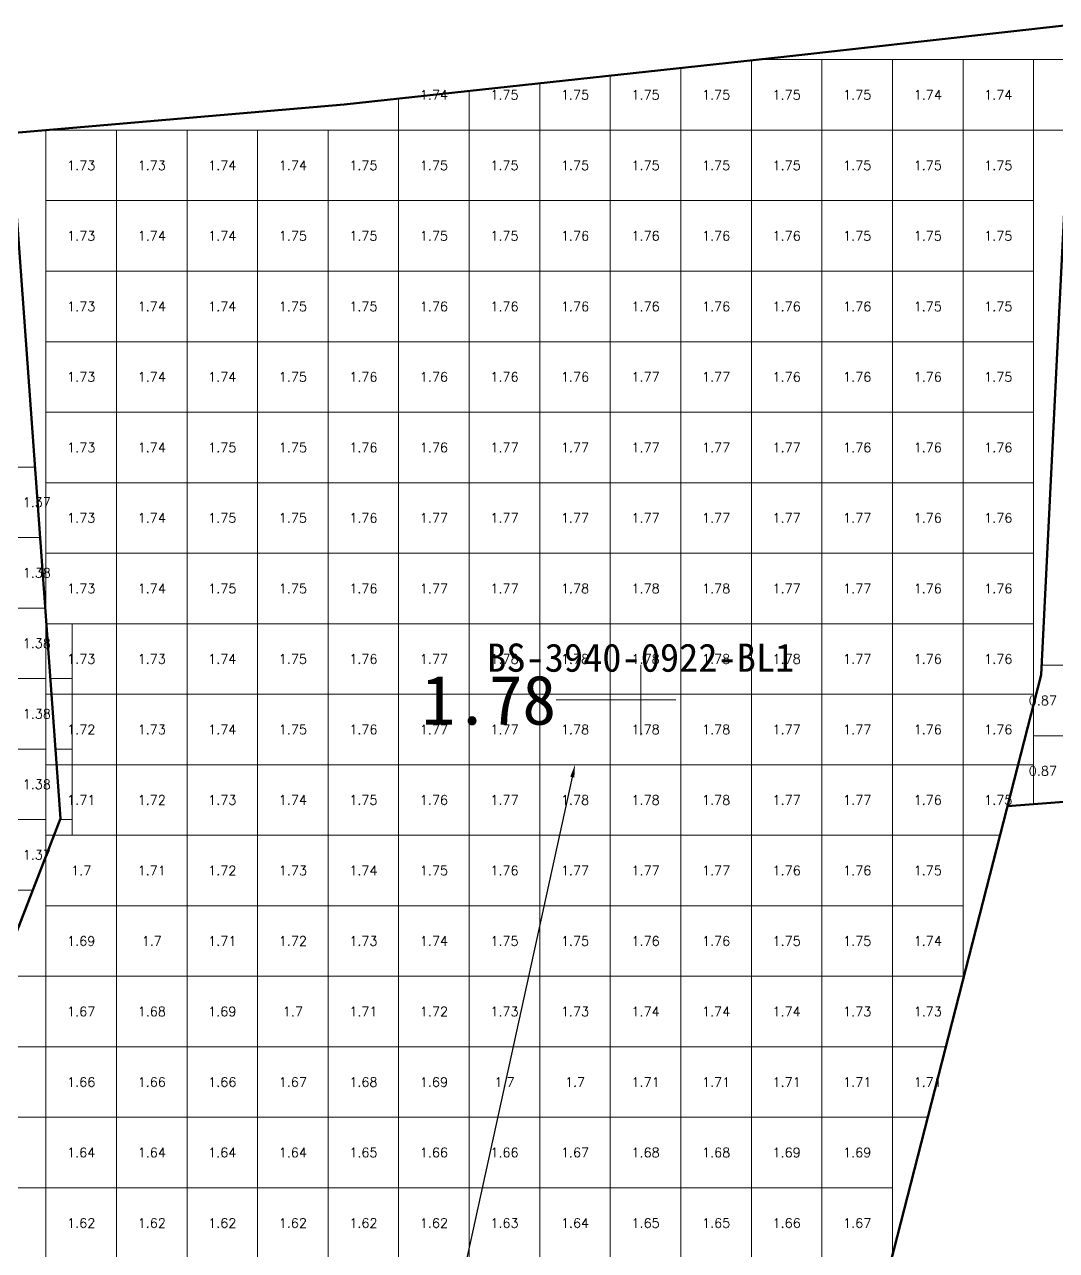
# Model space of a CAD drawing. Header units: inches. Extents: x 469984 to 470107, y 4349588 to 4349650.
# Drawn here: x 470047.31 to 470061.94, y 4349622.26 to 4349639.65 of the extents above; entities that cross this region are included whole.
import ezdxf
from ezdxf import colors
from ezdxf.entities.mleader import LeaderData, LeaderLine
from ezdxf.enums import TextEntityAlignment as Align
from ezdxf.math import Vec2, Vec3

# ---------------------------------------------------------------- set-up
doc = ezdxf.new("R2010")
doc.units = ezdxf.units.IN
doc.header["$MEASUREMENT"] = 0
for name, color, linetype, lineweight in [('0.500-1.000', 7, 'Continuous', 0), ('1.000-1.500', 7, 'Continuous', 0), ('1.500-3.000', 7, 'Continuous', 0), ('点', 7, 'Continuous', 0), ('爆区方格网', 7, 'Continuous', 0), ('线条', 7, 'Continuous', 0), ('钻孔', 7, 'Continuous', 0)]:
    doc.layers.add(name, color=color, linetype=linetype, lineweight=lineweight)
doc.styles.add('3dmine_textStyle_1', font='txt.shx', dxfattribs={"height": 1, "bigfont": 'gbcbig.shx'})
doc.styles.add('3dmine_textStyle_2', font='', dxfattribs={"height": 1})
doc.styles.get("Standard").update_dxf_attribs({"font": 'arial.ttf'})
doc.styles.get('3dmine_textStyle_2').set_extended_font_data('SimSun-ExtB')

msp = doc.modelspace()

# ---------------------------------------------------------------- hatches: boundary and pattern name
at = {"layer": '钻孔', "linetype": 'Continuous', "lineweight": 0, "true_color": 0xff0000, "extrusion": (0, 1, 0)}
msp.add_hatch(color=1, dxfattribs=at).paths.add_polyline_path([(-470057.044, 3930.17), (-470056.044, 3930.17), (-470056.044, 3937.17), (-470057.044, 3937.17)], flags=0)

# ---------------------------------------------------------------- linework, layer by layer
at = {"layer": '0.500-1.000', "color": 4, "linetype": 'Continuous', "lineweight": 50, "true_color": 0x00ffff}
msp.add_lwpolyline([(470077.193, 4349629.789), (470061.244, 4349628.56), (470061.722, 4349630.424), (470062.18, 4349639.647)], dxfattribs=at)
at = {"layer": '1.000-1.500', "color": 5, "linetype": 'Continuous', "lineweight": 50, "true_color": 0x0000ff}
msp.add_lwpolyline([(470047.82, 4349628.389), (470045.359, 4349622.031), (470044.457, 4349619.698), (470044.525, 4349615.37), (470039.185, 4349615.403), (470032.442, 4349615.446), (470031.612, 4349620.191), (470035.176, 4349626.046), (470035.247, 4349626.162), (470035.619, 4349637.76), (470040.586, 4349637.559), (470044.567, 4349637.688), (470047.117, 4349638.106), (470047.82, 4349628.389)], dxfattribs=at)
at = {"layer": '1.500-3.000', "color": 1, "linetype": 'Continuous', "lineweight": 50, "true_color": 0xff0000}
msp.add_lwpolyline([(470061.722, 4349630.424), (470059.63, 4349622.268), (470058.292, 4349617.052), (470059.317, 4349612.595), (470053.08, 4349612.148), (470044.525, 4349615.37), (470044.457, 4349619.698), (470046.612, 4349625.268), (470047.82, 4349628.389), (470047.117, 4349638.106), (470051.84, 4349638.515), (470058.074, 4349639.189), (470062.18, 4349639.647), (470061.722, 4349630.424)], dxfattribs=at)
at = {"layer": '点', "color": 138, "linetype": 'Continuous', "lineweight": 0, "true_color": 0x004c4c, "elevation": 3937.17}
for points in [[(470056.044, 4349629.568), (470056.044, 4349630.568)], [(470056.544, 4349630.068), (470055.544, 4349630.068)]]:
    msp.add_lwpolyline(points, dxfattribs=at)
at = {"layer": '爆区方格网', "color": 1, "linetype": 'Continuous', "lineweight": 0, "true_color": 0xff0000, "elevation": 3932.296}
for points in [[(470057.613, 4349638.149), (470056.613, 4349638.149), (470056.613, 4349639.031), (470057.613, 4349639.139), (470057.613, 4349638.149)], [(470058.613, 4349638.149), (470057.613, 4349638.149), (470057.613, 4349639.139), (470057.708, 4349639.149), (470058.613, 4349639.149), (470058.613, 4349638.149)], [(470059.613, 4349638.149), (470058.613, 4349638.149), (470058.613, 4349639.149), (470059.613, 4349639.149), (470059.613, 4349638.149)], [(470060.613, 4349638.149), (470059.613, 4349638.149), (470059.613, 4349639.149), (470060.613, 4349639.149), (470060.613, 4349638.149)], [(470061.613, 4349638.149), (470060.613, 4349638.149), (470060.613, 4349639.149), (470061.613, 4349639.149), (470061.613, 4349638.149)], [(470062.106, 4349638.149), (470061.613, 4349638.149), (470061.613, 4349639.149), (470062.155, 4349639.149), (470062.106, 4349638.149)], [(470056.613, 4349638.149), (470055.613, 4349638.149), (470055.613, 4349638.923), (470056.613, 4349639.031), (470056.613, 4349638.149)], [(470054.613, 4349638.149), (470053.613, 4349638.149), (470053.613, 4349638.706), (470054.613, 4349638.815), (470054.613, 4349638.149)], [(470055.613, 4349638.149), (470054.613, 4349638.149), (470054.613, 4349638.815), (470055.613, 4349638.923), (470055.613, 4349638.149)], [(470053.613, 4349638.149), (470052.613, 4349638.149), (470052.613, 4349638.598), (470053.613, 4349638.706), (470053.613, 4349638.149)], [(470048.613, 4349637.149), (470047.613, 4349637.149), (470047.613, 4349638.149), (470047.614, 4349638.149), (470048.613, 4349638.149), (470048.613, 4349637.149)], [(470049.613, 4349637.149), (470048.613, 4349637.149), (470048.613, 4349638.149), (470049.613, 4349638.149), (470049.613, 4349637.149)], [(470050.613, 4349637.149), (470049.613, 4349637.149), (470049.613, 4349638.149), (470050.613, 4349638.149), (470050.613, 4349637.149)], [(470051.613, 4349637.149), (470050.613, 4349637.149), (470050.613, 4349638.149), (470051.613, 4349638.149), (470051.613, 4349637.149)], [(470052.613, 4349637.149), (470051.613, 4349637.149), (470051.613, 4349638.149), (470052.613, 4349638.149), (470052.613, 4349637.149)], [(470053.613, 4349637.149), (470052.613, 4349637.149), (470052.613, 4349638.149), (470053.613, 4349638.149), (470053.613, 4349637.149)], [(470054.613, 4349637.149), (470053.613, 4349637.149), (470053.613, 4349638.149), (470054.613, 4349638.149), (470054.613, 4349637.149)], [(470055.613, 4349637.149), (470054.613, 4349637.149), (470054.613, 4349638.149), (470055.613, 4349638.149), (470055.613, 4349637.149)], [(470056.613, 4349637.149), (470055.613, 4349637.149), (470055.613, 4349638.149), (470056.613, 4349638.149), (470056.613, 4349637.149)], [(470057.613, 4349637.149), (470056.613, 4349637.149), (470056.613, 4349638.149), (470057.613, 4349638.149), (470057.613, 4349637.149)], [(470058.613, 4349637.149), (470057.613, 4349637.149), (470057.613, 4349638.149), (470058.613, 4349638.149), (470058.613, 4349637.149)], [(470059.613, 4349637.149), (470058.613, 4349637.149), (470058.613, 4349638.149), (470059.613, 4349638.149), (470059.613, 4349637.149)], [(470060.613, 4349637.149), (470059.613, 4349637.149), (470059.613, 4349638.149), (470060.613, 4349638.149), (470060.613, 4349637.149)], [(470061.613, 4349637.149), (470060.613, 4349637.149), (470060.613, 4349638.149), (470061.613, 4349638.149), (470061.613, 4349637.149)], [(470048.613, 4349636.149), (470047.613, 4349636.149), (470047.613, 4349637.149), (470048.613, 4349637.149), (470048.613, 4349636.149)], [(470049.613, 4349636.149), (470048.613, 4349636.149), (470048.613, 4349637.149), (470049.613, 4349637.149), (470049.613, 4349636.149)], [(470050.613, 4349636.149), (470049.613, 4349636.149), (470049.613, 4349637.149), (470050.613, 4349637.149), (470050.613, 4349636.149)], [(470051.613, 4349636.149), (470050.613, 4349636.149), (470050.613, 4349637.149), (470051.613, 4349637.149), (470051.613, 4349636.149)], [(470052.613, 4349636.149), (470051.613, 4349636.149), (470051.613, 4349637.149), (470052.613, 4349637.149), (470052.613, 4349636.149)], [(470053.613, 4349636.149), (470052.613, 4349636.149), (470052.613, 4349637.149), (470053.613, 4349637.149), (470053.613, 4349636.149)], [(470054.613, 4349636.149), (470053.613, 4349636.149), (470053.613, 4349637.149), (470054.613, 4349637.149), (470054.613, 4349636.149)], [(470055.613, 4349636.149), (470054.613, 4349636.149), (470054.613, 4349637.149), (470055.613, 4349637.149), (470055.613, 4349636.149)], [(470056.613, 4349636.149), (470055.613, 4349636.149), (470055.613, 4349637.149), (470056.613, 4349637.149), (470056.613, 4349636.149)], [(470057.613, 4349636.149), (470056.613, 4349636.149), (470056.613, 4349637.149), (470057.613, 4349637.149), (470057.613, 4349636.149)], [(470058.613, 4349636.149), (470057.613, 4349636.149), (470057.613, 4349637.149), (470058.613, 4349637.149), (470058.613, 4349636.149)], [(470059.613, 4349636.149), (470058.613, 4349636.149), (470058.613, 4349637.149), (470059.613, 4349637.149), (470059.613, 4349636.149)], [(470060.613, 4349636.149), (470059.613, 4349636.149), (470059.613, 4349637.149), (470060.613, 4349637.149), (470060.613, 4349636.149)], [(470061.613, 4349636.149), (470060.613, 4349636.149), (470060.613, 4349637.149), (470061.613, 4349637.149), (470061.613, 4349636.149)], [(470048.613, 4349635.149), (470047.613, 4349635.149), (470047.613, 4349636.149), (470048.613, 4349636.149), (470048.613, 4349635.149)], [(470049.613, 4349635.149), (470048.613, 4349635.149), (470048.613, 4349636.149), (470049.613, 4349636.149), (470049.613, 4349635.149)], [(470050.613, 4349635.149), (470049.613, 4349635.149), (470049.613, 4349636.149), (470050.613, 4349636.149), (470050.613, 4349635.149)], [(470051.613, 4349635.149), (470050.613, 4349635.149), (470050.613, 4349636.149), (470051.613, 4349636.149), (470051.613, 4349635.149)], [(470052.613, 4349635.149), (470051.613, 4349635.149), (470051.613, 4349636.149), (470052.613, 4349636.149), (470052.613, 4349635.149)], [(470053.613, 4349635.149), (470052.613, 4349635.149), (470052.613, 4349636.149), (470053.613, 4349636.149), (470053.613, 4349635.149)], [(470054.613, 4349635.149), (470053.613, 4349635.149), (470053.613, 4349636.149), (470054.613, 4349636.149), (470054.613, 4349635.149)], [(470055.613, 4349635.149), (470054.613, 4349635.149), (470054.613, 4349636.149), (470055.613, 4349636.149), (470055.613, 4349635.149)], [(470056.613, 4349635.149), (470055.613, 4349635.149), (470055.613, 4349636.149), (470056.613, 4349636.149), (470056.613, 4349635.149)], [(470057.613, 4349635.149), (470056.613, 4349635.149), (470056.613, 4349636.149), (470057.613, 4349636.149), (470057.613, 4349635.149)], [(470058.613, 4349635.149), (470057.613, 4349635.149), (470057.613, 4349636.149), (470058.613, 4349636.149), (470058.613, 4349635.149)], [(470059.613, 4349635.149), (470058.613, 4349635.149), (470058.613, 4349636.149), (470059.613, 4349636.149), (470059.613, 4349635.149)], [(470060.613, 4349635.149), (470059.613, 4349635.149), (470059.613, 4349636.149), (470060.613, 4349636.149), (470060.613, 4349635.149)], [(470061.613, 4349635.149), (470060.613, 4349635.149), (470060.613, 4349636.149), (470061.613, 4349636.149), (470061.613, 4349635.149)], [(470048.613, 4349634.149), (470047.613, 4349634.149), (470047.613, 4349635.149), (470048.613, 4349635.149), (470048.613, 4349634.149)], [(470049.613, 4349634.149), (470048.613, 4349634.149), (470048.613, 4349635.149), (470049.613, 4349635.149), (470049.613, 4349634.149)], [(470050.613, 4349634.149), (470049.613, 4349634.149), (470049.613, 4349635.149), (470050.613, 4349635.149), (470050.613, 4349634.149)], [(470051.613, 4349634.149), (470050.613, 4349634.149), (470050.613, 4349635.149), (470051.613, 4349635.149), (470051.613, 4349634.149)], [(470052.613, 4349634.149), (470051.613, 4349634.149), (470051.613, 4349635.149), (470052.613, 4349635.149), (470052.613, 4349634.149)], [(470053.613, 4349634.149), (470052.613, 4349634.149), (470052.613, 4349635.149), (470053.613, 4349635.149), (470053.613, 4349634.149)], [(470054.613, 4349634.149), (470053.613, 4349634.149), (470053.613, 4349635.149), (470054.613, 4349635.149), (470054.613, 4349634.149)], [(470055.613, 4349634.149), (470054.613, 4349634.149), (470054.613, 4349635.149), (470055.613, 4349635.149), (470055.613, 4349634.149)], [(470056.613, 4349634.149), (470055.613, 4349634.149), (470055.613, 4349635.149), (470056.613, 4349635.149), (470056.613, 4349634.149)], [(470057.613, 4349634.149), (470056.613, 4349634.149), (470056.613, 4349635.149), (470057.613, 4349635.149), (470057.613, 4349634.149)], [(470058.613, 4349634.149), (470057.613, 4349634.149), (470057.613, 4349635.149), (470058.613, 4349635.149), (470058.613, 4349634.149)], [(470059.613, 4349634.149), (470058.613, 4349634.149), (470058.613, 4349635.149), (470059.613, 4349635.149), (470059.613, 4349634.149)], [(470060.613, 4349634.149), (470059.613, 4349634.149), (470059.613, 4349635.149), (470060.613, 4349635.149), (470060.613, 4349634.149)], [(470061.613, 4349634.149), (470060.613, 4349634.149), (470060.613, 4349635.149), (470061.613, 4349635.149), (470061.613, 4349634.149)], [(470048.613, 4349633.149), (470047.613, 4349633.149), (470047.613, 4349634.149), (470048.613, 4349634.149), (470048.613, 4349633.149)], [(470049.613, 4349633.149), (470048.613, 4349633.149), (470048.613, 4349634.149), (470049.613, 4349634.149), (470049.613, 4349633.149)], [(470050.613, 4349633.149), (470049.613, 4349633.149), (470049.613, 4349634.149), (470050.613, 4349634.149), (470050.613, 4349633.149)], [(470051.613, 4349633.149), (470050.613, 4349633.149), (470050.613, 4349634.149), (470051.613, 4349634.149), (470051.613, 4349633.149)], [(470052.613, 4349633.149), (470051.613, 4349633.149), (470051.613, 4349634.149), (470052.613, 4349634.149), (470052.613, 4349633.149)], [(470053.613, 4349633.149), (470052.613, 4349633.149), (470052.613, 4349634.149), (470053.613, 4349634.149), (470053.613, 4349633.149)], [(470054.613, 4349633.149), (470053.613, 4349633.149), (470053.613, 4349634.149), (470054.613, 4349634.149), (470054.613, 4349633.149)], [(470055.613, 4349633.149), (470054.613, 4349633.149), (470054.613, 4349634.149), (470055.613, 4349634.149), (470055.613, 4349633.149)], [(470056.613, 4349633.149), (470055.613, 4349633.149), (470055.613, 4349634.149), (470056.613, 4349634.149), (470056.613, 4349633.149)], [(470057.613, 4349633.149), (470056.613, 4349633.149), (470056.613, 4349634.149), (470057.613, 4349634.149), (470057.613, 4349633.149)], [(470058.613, 4349633.149), (470057.613, 4349633.149), (470057.613, 4349634.149), (470058.613, 4349634.149), (470058.613, 4349633.149)], [(470059.613, 4349633.149), (470058.613, 4349633.149), (470058.613, 4349634.149), (470059.613, 4349634.149), (470059.613, 4349633.149)], [(470060.613, 4349633.149), (470059.613, 4349633.149), (470059.613, 4349634.149), (470060.613, 4349634.149), (470060.613, 4349633.149)], [(470061.613, 4349633.149), (470060.613, 4349633.149), (470060.613, 4349634.149), (470061.613, 4349634.149), (470061.613, 4349633.149)], [(470048.613, 4349632.149), (470047.613, 4349632.149), (470047.613, 4349633.149), (470048.613, 4349633.149), (470048.613, 4349632.149)], [(470049.613, 4349632.149), (470048.613, 4349632.149), (470048.613, 4349633.149), (470049.613, 4349633.149), (470049.613, 4349632.149)], [(470050.613, 4349632.149), (470049.613, 4349632.149), (470049.613, 4349633.149), (470050.613, 4349633.149), (470050.613, 4349632.149)], [(470051.613, 4349632.149), (470050.613, 4349632.149), (470050.613, 4349633.149), (470051.613, 4349633.149), (470051.613, 4349632.149)], [(470052.613, 4349632.149), (470051.613, 4349632.149), (470051.613, 4349633.149), (470052.613, 4349633.149), (470052.613, 4349632.149)], [(470053.613, 4349632.149), (470052.613, 4349632.149), (470052.613, 4349633.149), (470053.613, 4349633.149), (470053.613, 4349632.149)], [(470054.613, 4349632.149), (470053.613, 4349632.149), (470053.613, 4349633.149), (470054.613, 4349633.149), (470054.613, 4349632.149)], [(470055.613, 4349632.149), (470054.613, 4349632.149), (470054.613, 4349633.149), (470055.613, 4349633.149), (470055.613, 4349632.149)], [(470056.613, 4349632.149), (470055.613, 4349632.149), (470055.613, 4349633.149), (470056.613, 4349633.149), (470056.613, 4349632.149)], [(470057.613, 4349632.149), (470056.613, 4349632.149), (470056.613, 4349633.149), (470057.613, 4349633.149), (470057.613, 4349632.149)], [(470058.613, 4349632.149), (470057.613, 4349632.149), (470057.613, 4349633.149), (470058.613, 4349633.149), (470058.613, 4349632.149)], [(470059.613, 4349632.149), (470058.613, 4349632.149), (470058.613, 4349633.149), (470059.613, 4349633.149), (470059.613, 4349632.149)], [(470060.613, 4349632.149), (470059.613, 4349632.149), (470059.613, 4349633.149), (470060.613, 4349633.149), (470060.613, 4349632.149)], [(470061.613, 4349632.149), (470060.613, 4349632.149), (470060.613, 4349633.149), (470061.613, 4349633.149), (470061.613, 4349632.149)], [(470048.613, 4349631.149), (470047.613, 4349631.149), (470047.613, 4349632.149), (470048.613, 4349632.149), (470048.613, 4349631.149)], [(470049.613, 4349631.149), (470048.613, 4349631.149), (470048.613, 4349632.149), (470049.613, 4349632.149), (470049.613, 4349631.149)], [(470050.613, 4349631.149), (470049.613, 4349631.149), (470049.613, 4349632.149), (470050.613, 4349632.149), (470050.613, 4349631.149)], [(470051.613, 4349631.149), (470050.613, 4349631.149), (470050.613, 4349632.149), (470051.613, 4349632.149), (470051.613, 4349631.149)], [(470052.613, 4349631.149), (470051.613, 4349631.149), (470051.613, 4349632.149), (470052.613, 4349632.149), (470052.613, 4349631.149)], [(470053.613, 4349631.149), (470052.613, 4349631.149), (470052.613, 4349632.149), (470053.613, 4349632.149), (470053.613, 4349631.149)], [(470054.613, 4349631.149), (470053.613, 4349631.149), (470053.613, 4349632.149), (470054.613, 4349632.149), (470054.613, 4349631.149)], [(470055.613, 4349631.149), (470054.613, 4349631.149), (470054.613, 4349632.149), (470055.613, 4349632.149), (470055.613, 4349631.149)], [(470056.613, 4349631.149), (470055.613, 4349631.149), (470055.613, 4349632.149), (470056.613, 4349632.149), (470056.613, 4349631.149)], [(470057.613, 4349631.149), (470056.613, 4349631.149), (470056.613, 4349632.149), (470057.613, 4349632.149), (470057.613, 4349631.149)], [(470058.613, 4349631.149), (470057.613, 4349631.149), (470057.613, 4349632.149), (470058.613, 4349632.149), (470058.613, 4349631.149)], [(470059.613, 4349631.149), (470058.613, 4349631.149), (470058.613, 4349632.149), (470059.613, 4349632.149), (470059.613, 4349631.149)], [(470060.613, 4349631.149), (470059.613, 4349631.149), (470059.613, 4349632.149), (470060.613, 4349632.149), (470060.613, 4349631.149)], [(470061.613, 4349631.149), (470060.613, 4349631.149), (470060.613, 4349632.149), (470061.613, 4349632.149), (470061.613, 4349631.149)], [(470048.613, 4349630.149), (470047.613, 4349630.149), (470047.613, 4349631.149), (470048.613, 4349631.149), (470048.613, 4349630.149)], [(470049.613, 4349630.149), (470048.613, 4349630.149), (470048.613, 4349631.149), (470049.613, 4349631.149), (470049.613, 4349630.149)], [(470050.613, 4349630.149), (470049.613, 4349630.149), (470049.613, 4349631.149), (470050.613, 4349631.149), (470050.613, 4349630.149)], [(470051.613, 4349630.149), (470050.613, 4349630.149), (470050.613, 4349631.149), (470051.613, 4349631.149), (470051.613, 4349630.149)], [(470052.613, 4349630.149), (470051.613, 4349630.149), (470051.613, 4349631.149), (470052.613, 4349631.149), (470052.613, 4349630.149)], [(470053.613, 4349630.149), (470052.613, 4349630.149), (470052.613, 4349631.149), (470053.613, 4349631.149), (470053.613, 4349630.149)], [(470054.613, 4349630.149), (470053.613, 4349630.149), (470053.613, 4349631.149), (470054.613, 4349631.149), (470054.613, 4349630.149)], [(470055.613, 4349630.149), (470054.613, 4349630.149), (470054.613, 4349631.149), (470055.613, 4349631.149), (470055.613, 4349630.149)], [(470056.613, 4349630.149), (470055.613, 4349630.149), (470055.613, 4349631.149), (470056.613, 4349631.149), (470056.613, 4349630.149)], [(470057.613, 4349630.149), (470056.613, 4349630.149), (470056.613, 4349631.149), (470057.613, 4349631.149), (470057.613, 4349630.149)], [(470058.613, 4349630.149), (470057.613, 4349630.149), (470057.613, 4349631.149), (470058.613, 4349631.149), (470058.613, 4349630.149)], [(470059.613, 4349630.149), (470058.613, 4349630.149), (470058.613, 4349631.149), (470059.613, 4349631.149), (470059.613, 4349630.149)], [(470060.613, 4349630.149), (470059.613, 4349630.149), (470059.613, 4349631.149), (470060.613, 4349631.149), (470060.613, 4349630.149)], [(470061.613, 4349630.149), (470060.613, 4349630.149), (470060.613, 4349631.149), (470061.613, 4349631.149), (470061.613, 4349630.149)], [(470048.613, 4349629.149), (470047.613, 4349629.149), (470047.613, 4349630.149), (470048.613, 4349630.149), (470048.613, 4349629.149)], [(470049.613, 4349629.149), (470048.613, 4349629.149), (470048.613, 4349630.149), (470049.613, 4349630.149), (470049.613, 4349629.149)], [(470050.613, 4349629.149), (470049.613, 4349629.149), (470049.613, 4349630.149), (470050.613, 4349630.149), (470050.613, 4349629.149)], [(470051.613, 4349629.149), (470050.613, 4349629.149), (470050.613, 4349630.149), (470051.613, 4349630.149), (470051.613, 4349629.149)], [(470052.613, 4349629.149), (470051.613, 4349629.149), (470051.613, 4349630.149), (470052.613, 4349630.149), (470052.613, 4349629.149)], [(470053.613, 4349629.149), (470052.613, 4349629.149), (470052.613, 4349630.149), (470053.613, 4349630.149), (470053.613, 4349629.149)], [(470054.613, 4349629.149), (470053.613, 4349629.149), (470053.613, 4349630.149), (470054.613, 4349630.149), (470054.613, 4349629.149)], [(470055.613, 4349629.149), (470054.613, 4349629.149), (470054.613, 4349630.149), (470055.613, 4349630.149), (470055.613, 4349629.149)], [(470056.613, 4349629.149), (470055.613, 4349629.149), (470055.613, 4349630.149), (470056.613, 4349630.149), (470056.613, 4349629.149)], [(470057.613, 4349629.149), (470056.613, 4349629.149), (470056.613, 4349630.149), (470057.613, 4349630.149), (470057.613, 4349629.149)], [(470058.613, 4349629.149), (470057.613, 4349629.149), (470057.613, 4349630.149), (470058.613, 4349630.149), (470058.613, 4349629.149)], [(470059.613, 4349629.149), (470058.613, 4349629.149), (470058.613, 4349630.149), (470059.613, 4349630.149), (470059.613, 4349629.149)], [(470060.613, 4349629.149), (470059.613, 4349629.149), (470059.613, 4349630.149), (470060.613, 4349630.149), (470060.613, 4349629.149)], [(470061.613, 4349629.997), (470061.395, 4349629.149), (470060.613, 4349629.149), (470060.613, 4349630.149), (470061.613, 4349630.149), (470061.613, 4349629.997)], [(470061.613, 4349629.149), (470061.395, 4349629.149), (470061.613, 4349629.997), (470061.613, 4349629.149)], [(470048.613, 4349628.149), (470047.727, 4349628.149), (470047.82, 4349628.389), (470047.727, 4349628.149), (470047.613, 4349628.149), (470047.613, 4349629.149), (470048.613, 4349629.149), (470048.613, 4349628.149)], [(470049.613, 4349628.149), (470048.613, 4349628.149), (470048.613, 4349629.149), (470049.613, 4349629.149), (470049.613, 4349628.149)], [(470050.613, 4349628.149), (470049.613, 4349628.149), (470049.613, 4349629.149), (470050.613, 4349629.149), (470050.613, 4349628.149)], [(470051.613, 4349628.149), (470050.613, 4349628.149), (470050.613, 4349629.149), (470051.613, 4349629.149), (470051.613, 4349628.149)], [(470052.613, 4349628.149), (470051.613, 4349628.149), (470051.613, 4349629.149), (470052.613, 4349629.149), (470052.613, 4349628.149)], [(470053.613, 4349628.149), (470052.613, 4349628.149), (470052.613, 4349629.149), (470053.613, 4349629.149), (470053.613, 4349628.149)], [(470054.613, 4349628.149), (470053.613, 4349628.149), (470053.613, 4349629.149), (470054.613, 4349629.149), (470054.613, 4349628.149)], [(470055.613, 4349628.149), (470054.613, 4349628.149), (470054.613, 4349629.149), (470055.613, 4349629.149), (470055.613, 4349628.149)], [(470056.613, 4349628.149), (470055.613, 4349628.149), (470055.613, 4349629.149), (470056.613, 4349629.149), (470056.613, 4349628.149)], [(470057.613, 4349628.149), (470056.613, 4349628.149), (470056.613, 4349629.149), (470057.613, 4349629.149), (470057.613, 4349628.149)], [(470058.613, 4349628.149), (470057.613, 4349628.149), (470057.613, 4349629.149), (470058.613, 4349629.149), (470058.613, 4349628.149)], [(470059.613, 4349628.149), (470058.613, 4349628.149), (470058.613, 4349629.149), (470059.613, 4349629.149), (470059.613, 4349628.149)], [(470060.613, 4349628.149), (470059.613, 4349628.149), (470059.613, 4349629.149), (470060.613, 4349629.149), (470060.613, 4349628.149)], [(470061.139, 4349628.149), (470060.613, 4349628.149), (470060.613, 4349629.149), (470061.395, 4349629.149), (470061.139, 4349628.149)], [(470061.613, 4349628.588), (470061.244, 4349628.56), (470061.395, 4349629.149), (470061.613, 4349629.149), (470061.613, 4349628.588)], [(470047.613, 4349627.854), (470047.613, 4349628.149), (470047.727, 4349628.149), (470047.613, 4349627.854)], [(470048.613, 4349627.149), (470047.613, 4349627.149), (470047.613, 4349627.854), (470047.727, 4349628.149), (470048.613, 4349628.149), (470048.613, 4349627.149)], [(470049.613, 4349627.149), (470048.613, 4349627.149), (470048.613, 4349628.149), (470049.613, 4349628.149), (470049.613, 4349627.149)], [(470050.613, 4349627.149), (470049.613, 4349627.149), (470049.613, 4349628.149), (470050.613, 4349628.149), (470050.613, 4349627.149)], [(470051.613, 4349627.149), (470050.613, 4349627.149), (470050.613, 4349628.149), (470051.613, 4349628.149), (470051.613, 4349627.149)], [(470052.613, 4349627.149), (470051.613, 4349627.149), (470051.613, 4349628.149), (470052.613, 4349628.149), (470052.613, 4349627.149)], [(470053.613, 4349627.149), (470052.613, 4349627.149), (470052.613, 4349628.149), (470053.613, 4349628.149), (470053.613, 4349627.149)], [(470054.613, 4349627.149), (470053.613, 4349627.149), (470053.613, 4349628.149), (470054.613, 4349628.149), (470054.613, 4349627.149)], [(470055.613, 4349627.149), (470054.613, 4349627.149), (470054.613, 4349628.149), (470055.613, 4349628.149), (470055.613, 4349627.149)], [(470056.613, 4349627.149), (470055.613, 4349627.149), (470055.613, 4349628.149), (470056.613, 4349628.149), (470056.613, 4349627.149)], [(470057.613, 4349627.149), (470056.613, 4349627.149), (470056.613, 4349628.149), (470057.613, 4349628.149), (470057.613, 4349627.149)], [(470058.613, 4349627.149), (470057.613, 4349627.149), (470057.613, 4349628.149), (470058.613, 4349628.149), (470058.613, 4349627.149)], [(470059.613, 4349627.149), (470058.613, 4349627.149), (470058.613, 4349628.149), (470059.613, 4349628.149), (470059.613, 4349627.149)], [(470060.613, 4349627.149), (470059.613, 4349627.149), (470059.613, 4349628.149), (470060.613, 4349628.149), (470060.613, 4349627.149)], [(470048.613, 4349626.149), (470047.613, 4349626.149), (470047.613, 4349627.149), (470048.613, 4349627.149), (470048.613, 4349626.149)], [(470049.613, 4349626.149), (470048.613, 4349626.149), (470048.613, 4349627.149), (470049.613, 4349627.149), (470049.613, 4349626.149)], [(470050.613, 4349626.149), (470049.613, 4349626.149), (470049.613, 4349627.149), (470050.613, 4349627.149), (470050.613, 4349626.149)], [(470051.613, 4349626.149), (470050.613, 4349626.149), (470050.613, 4349627.149), (470051.613, 4349627.149), (470051.613, 4349626.149)], [(470052.613, 4349626.149), (470051.613, 4349626.149), (470051.613, 4349627.149), (470052.613, 4349627.149), (470052.613, 4349626.149)], [(470053.613, 4349626.149), (470052.613, 4349626.149), (470052.613, 4349627.149), (470053.613, 4349627.149), (470053.613, 4349626.149)], [(470054.613, 4349626.149), (470053.613, 4349626.149), (470053.613, 4349627.149), (470054.613, 4349627.149), (470054.613, 4349626.149)], [(470055.613, 4349626.149), (470054.613, 4349626.149), (470054.613, 4349627.149), (470055.613, 4349627.149), (470055.613, 4349626.149)], [(470056.613, 4349626.149), (470055.613, 4349626.149), (470055.613, 4349627.149), (470056.613, 4349627.149), (470056.613, 4349626.149)], [(470057.613, 4349626.149), (470056.613, 4349626.149), (470056.613, 4349627.149), (470057.613, 4349627.149), (470057.613, 4349626.149)], [(470058.613, 4349626.149), (470057.613, 4349626.149), (470057.613, 4349627.149), (470058.613, 4349627.149), (470058.613, 4349626.149)], [(470059.613, 4349626.149), (470058.613, 4349626.149), (470058.613, 4349627.149), (470059.613, 4349627.149), (470059.613, 4349626.149)], [(470060.613, 4349626.149), (470059.613, 4349626.149), (470059.613, 4349627.149), (470060.613, 4349627.149), (470060.613, 4349626.149)], [(470047.613, 4349625.149), (470046.613, 4349625.149), (470046.613, 4349625.269), (470046.953, 4349626.149), (470047.613, 4349626.149), (470047.613, 4349625.149)], [(470048.613, 4349625.149), (470047.613, 4349625.149), (470047.613, 4349626.149), (470048.613, 4349626.149), (470048.613, 4349625.149)], [(470049.613, 4349625.149), (470048.613, 4349625.149), (470048.613, 4349626.149), (470049.613, 4349626.149), (470049.613, 4349625.149)], [(470050.613, 4349625.149), (470049.613, 4349625.149), (470049.613, 4349626.149), (470050.613, 4349626.149), (470050.613, 4349625.149)], [(470051.613, 4349625.149), (470050.613, 4349625.149), (470050.613, 4349626.149), (470051.613, 4349626.149), (470051.613, 4349625.149)], [(470052.613, 4349625.149), (470051.613, 4349625.149), (470051.613, 4349626.149), (470052.613, 4349626.149), (470052.613, 4349625.149)], [(470053.613, 4349625.149), (470052.613, 4349625.149), (470052.613, 4349626.149), (470053.613, 4349626.149), (470053.613, 4349625.149)], [(470054.613, 4349625.149), (470053.613, 4349625.149), (470053.613, 4349626.149), (470054.613, 4349626.149), (470054.613, 4349625.149)], [(470055.613, 4349625.149), (470054.613, 4349625.149), (470054.613, 4349626.149), (470055.613, 4349626.149), (470055.613, 4349625.149)], [(470056.613, 4349625.149), (470055.613, 4349625.149), (470055.613, 4349626.149), (470056.613, 4349626.149), (470056.613, 4349625.149)], [(470057.613, 4349625.149), (470056.613, 4349625.149), (470056.613, 4349626.149), (470057.613, 4349626.149), (470057.613, 4349625.149)], [(470058.613, 4349625.149), (470057.613, 4349625.149), (470057.613, 4349626.149), (470058.613, 4349626.149), (470058.613, 4349625.149)], [(470059.613, 4349625.149), (470058.613, 4349625.149), (470058.613, 4349626.149), (470059.613, 4349626.149), (470059.613, 4349625.149)], [(470060.613, 4349626.098), (470060.369, 4349625.149), (470059.613, 4349625.149), (470059.613, 4349626.149), (470060.613, 4349626.149), (470060.613, 4349626.098)], [(470047.613, 4349624.149), (470046.613, 4349624.149), (470046.613, 4349625.149), (470047.613, 4349625.149), (470047.613, 4349624.149)], [(470048.613, 4349624.149), (470047.613, 4349624.149), (470047.613, 4349625.149), (470048.613, 4349625.149), (470048.613, 4349624.149)], [(470049.613, 4349624.149), (470048.613, 4349624.149), (470048.613, 4349625.149), (470049.613, 4349625.149), (470049.613, 4349624.149)], [(470050.613, 4349624.149), (470049.613, 4349624.149), (470049.613, 4349625.149), (470050.613, 4349625.149), (470050.613, 4349624.149)], [(470051.613, 4349624.149), (470050.613, 4349624.149), (470050.613, 4349625.149), (470051.613, 4349625.149), (470051.613, 4349624.149)], [(470052.613, 4349624.149), (470051.613, 4349624.149), (470051.613, 4349625.149), (470052.613, 4349625.149), (470052.613, 4349624.149)], [(470053.613, 4349624.149), (470052.613, 4349624.149), (470052.613, 4349625.149), (470053.613, 4349625.149), (470053.613, 4349624.149)], [(470054.613, 4349624.149), (470053.613, 4349624.149), (470053.613, 4349625.149), (470054.613, 4349625.149), (470054.613, 4349624.149)], [(470055.613, 4349624.149), (470054.613, 4349624.149), (470054.613, 4349625.149), (470055.613, 4349625.149), (470055.613, 4349624.149)], [(470056.613, 4349624.149), (470055.613, 4349624.149), (470055.613, 4349625.149), (470056.613, 4349625.149), (470056.613, 4349624.149)], [(470057.613, 4349624.149), (470056.613, 4349624.149), (470056.613, 4349625.149), (470057.613, 4349625.149), (470057.613, 4349624.149)], [(470058.613, 4349624.149), (470057.613, 4349624.149), (470057.613, 4349625.149), (470058.613, 4349625.149), (470058.613, 4349624.149)], [(470059.613, 4349624.149), (470058.613, 4349624.149), (470058.613, 4349625.149), (470059.613, 4349625.149), (470059.613, 4349624.149)], [(470060.113, 4349624.149), (470059.613, 4349624.149), (470059.613, 4349625.149), (470060.369, 4349625.149), (470060.113, 4349624.149)], [(470047.613, 4349623.149), (470046.613, 4349623.149), (470046.613, 4349624.149), (470047.613, 4349624.149), (470047.613, 4349623.149)], [(470048.613, 4349623.149), (470047.613, 4349623.149), (470047.613, 4349624.149), (470048.613, 4349624.149), (470048.613, 4349623.149)], [(470049.613, 4349623.149), (470048.613, 4349623.149), (470048.613, 4349624.149), (470049.613, 4349624.149), (470049.613, 4349623.149)], [(470050.613, 4349623.149), (470049.613, 4349623.149), (470049.613, 4349624.149), (470050.613, 4349624.149), (470050.613, 4349623.149)], [(470051.613, 4349623.149), (470050.613, 4349623.149), (470050.613, 4349624.149), (470051.613, 4349624.149), (470051.613, 4349623.149)], [(470052.613, 4349623.149), (470051.613, 4349623.149), (470051.613, 4349624.149), (470052.613, 4349624.149), (470052.613, 4349623.149)], [(470053.613, 4349623.149), (470052.613, 4349623.149), (470052.613, 4349624.149), (470053.613, 4349624.149), (470053.613, 4349623.149)], [(470054.613, 4349623.149), (470053.613, 4349623.149), (470053.613, 4349624.149), (470054.613, 4349624.149), (470054.613, 4349623.149)], [(470055.613, 4349623.149), (470054.613, 4349623.149), (470054.613, 4349624.149), (470055.613, 4349624.149), (470055.613, 4349623.149)], [(470056.613, 4349623.149), (470055.613, 4349623.149), (470055.613, 4349624.149), (470056.613, 4349624.149), (470056.613, 4349623.149)], [(470057.613, 4349623.149), (470056.613, 4349623.149), (470056.613, 4349624.149), (470057.613, 4349624.149), (470057.613, 4349623.149)], [(470058.613, 4349623.149), (470057.613, 4349623.149), (470057.613, 4349624.149), (470058.613, 4349624.149), (470058.613, 4349623.149)], [(470059.613, 4349623.149), (470058.613, 4349623.149), (470058.613, 4349624.149), (470059.613, 4349624.149), (470059.613, 4349623.149)], [(470047.613, 4349622.149), (470046.613, 4349622.149), (470046.613, 4349623.149), (470047.613, 4349623.149), (470047.613, 4349622.149)], [(470048.613, 4349622.149), (470047.613, 4349622.149), (470047.613, 4349623.149), (470048.613, 4349623.149), (470048.613, 4349622.149)], [(470049.613, 4349622.149), (470048.613, 4349622.149), (470048.613, 4349623.149), (470049.613, 4349623.149), (470049.613, 4349622.149)], [(470050.613, 4349622.149), (470049.613, 4349622.149), (470049.613, 4349623.149), (470050.613, 4349623.149), (470050.613, 4349622.149)], [(470051.613, 4349622.149), (470050.613, 4349622.149), (470050.613, 4349623.149), (470051.613, 4349623.149), (470051.613, 4349622.149)], [(470052.613, 4349622.149), (470051.613, 4349622.149), (470051.613, 4349623.149), (470052.613, 4349623.149), (470052.613, 4349622.149)], [(470053.613, 4349622.149), (470052.613, 4349622.149), (470052.613, 4349623.149), (470053.613, 4349623.149), (470053.613, 4349622.149)], [(470054.613, 4349622.149), (470053.613, 4349622.149), (470053.613, 4349623.149), (470054.613, 4349623.149), (470054.613, 4349622.149)], [(470055.613, 4349622.149), (470054.613, 4349622.149), (470054.613, 4349623.149), (470055.613, 4349623.149), (470055.613, 4349622.149)], [(470056.613, 4349622.149), (470055.613, 4349622.149), (470055.613, 4349623.149), (470056.613, 4349623.149), (470056.613, 4349622.149)], [(470057.613, 4349622.149), (470056.613, 4349622.149), (470056.613, 4349623.149), (470057.613, 4349623.149), (470057.613, 4349622.149)], [(470058.613, 4349622.149), (470057.613, 4349622.149), (470057.613, 4349623.149), (470058.613, 4349623.149), (470058.613, 4349622.149)], [(470059.613, 4349622.2), (470059.6, 4349622.149), (470058.613, 4349622.149), (470058.613, 4349623.149), (470059.613, 4349623.149), (470059.613, 4349622.2)]]:
    msp.add_lwpolyline(points, dxfattribs=at)
at = {"layer": '爆区方格网', "color": 5, "linetype": 'Continuous', "lineweight": 0, "true_color": 0x0000ff, "elevation": 3932.15}
for points in [[(470047.532, 4349632.371), (470046.983, 4349632.371), (470046.983, 4349633.371), (470047.459, 4349633.371), (470047.532, 4349632.371)], [(470047.604, 4349631.371), (470046.983, 4349631.371), (470046.983, 4349632.371), (470047.532, 4349632.371), (470047.604, 4349631.371)], [(470047.62, 4349631.149), (470047.983, 4349631.149), (470047.983, 4349630.371), (470047.676, 4349630.371), (470047.62, 4349631.149), (470047.613, 4349631.149), (470047.613, 4349630.371), (470046.983, 4349630.371), (470046.983, 4349631.371), (470047.604, 4349631.371), (470047.62, 4349631.149)], [(470047.613, 4349630.149), (470047.613, 4349629.371), (470046.983, 4349629.371), (470046.983, 4349630.371), (470047.613, 4349630.371), (470047.613, 4349630.149)], [(470047.983, 4349629.371), (470047.749, 4349629.371), (470047.676, 4349630.371), (470047.983, 4349630.371), (470047.983, 4349629.371)], [(470047.613, 4349629.149), (470047.613, 4349628.371), (470046.983, 4349628.371), (470046.983, 4349629.371), (470047.613, 4349629.371), (470047.613, 4349629.149)], [(470047.983, 4349628.371), (470047.813, 4349628.371), (470047.82, 4349628.389), (470047.749, 4349629.371), (470047.983, 4349629.371), (470047.983, 4349628.371)], [(470047.613, 4349628.149), (470047.613, 4349627.854), (470047.727, 4349628.149), (470047.426, 4349627.371), (470046.983, 4349627.371), (470046.983, 4349628.371), (470047.613, 4349628.371), (470047.613, 4349628.149)], [(470047.983, 4349628.149), (470047.727, 4349628.149), (470047.813, 4349628.371), (470047.983, 4349628.371), (470047.983, 4349628.149)]]:
    msp.add_lwpolyline(points, dxfattribs=at)
at = {"layer": '爆区方格网', "color": 4, "linetype": 'Continuous', "lineweight": 0, "true_color": 0x00ffff, "elevation": 3940.527}
for points in [[(470062.245, 4349629.561), (470061.613, 4349629.561), (470061.613, 4349629.997), (470061.501, 4349629.561), (470061.501, 4349629.561), (470061.613, 4349629.997), (470061.613, 4349629.997), (470061.722, 4349630.424), (470061.729, 4349630.561), (470062.245, 4349630.561), (470062.245, 4349629.561)], [(470061.395, 4349629.149), (470061.245, 4349628.564), (470061.245, 4349628.564), (470061.395, 4349629.149), (470061.501, 4349629.561), (470061.501, 4349629.561), (470061.395, 4349629.149)], [(470062.245, 4349628.637), (470061.613, 4349628.588), (470061.613, 4349629.149), (470061.613, 4349629.561), (470062.245, 4349629.561), (470062.245, 4349628.637)], [(470061.613, 4349628.588), (470061.257, 4349628.561), (470061.613, 4349628.588), (470061.613, 4349628.588)]]:
    msp.add_lwpolyline(points, dxfattribs=at)
at = {"layer": '线条', "color": 138, "linetype": 'Continuous', "lineweight": 0, "true_color": 0x004c4c, "elevation": 3937.17}
msp.add_lwpolyline([(470056.044, 4349630.068), (470056.044, 4349630.068), (470056.044, 4349630.068)], dxfattribs=at)
at = {"layer": '钻孔', "color": 1, "linetype": 'Continuous', "lineweight": 0, "true_color": 0xff0000}
for elevation in [3937.17, 3930.17]:
    msp.add_lwpolyline([(470056.044, 4349630.068), (470054.844, 4349630.068)], dxfattribs=dict(at, elevation=elevation))

# ---------------------------------------------------------------- texts
at = {"color": 1, "linetype": 'Continuous', "lineweight": 0, "true_color": 0xff0000, "style": '3dmine_textStyle_1'}
for s, p in [('1.74', (470053.113, 4349638.649, 3932.296)), ('1.75', (470054.113, 4349638.649, 3932.296)), ('1.75', (470055.113, 4349638.649, 3932.296)), ('1.75', (470056.113, 4349638.649, 3932.296)), ('1.75', (470057.113, 4349638.649, 3932.296)), ('1.75', (470058.113, 4349638.649, 3932.296)), ('1.75', (470059.113, 4349638.649, 3932.296)), ('1.74', (470060.113, 4349638.649, 3932.296)), ('1.74', (470061.113, 4349638.649, 3932.296)), ('1.73', (470048.113, 4349637.649, 3932.296)), ('1.73', (470049.113, 4349637.649, 3932.296)), ('1.74', (470050.113, 4349637.649, 3932.296)), ('1.74', (470051.113, 4349637.649, 3932.296)), ('1.75', (470052.113, 4349637.649, 3932.296)), ('1.75', (470053.113, 4349637.649, 3932.296)), ('1.75', (470054.113, 4349637.649, 3932.296)), ('1.75', (470055.113, 4349637.649, 3932.296)), ('1.75', (470056.113, 4349637.649, 3932.296)), ('1.75', (470057.113, 4349637.649, 3932.296)), ('1.75', (470058.113, 4349637.649, 3932.296)), ('1.75', (470059.113, 4349637.649, 3932.296)), ('1.75', (470060.113, 4349637.649, 3932.296)), ('1.75', (470061.113, 4349637.649, 3932.296)), ('1.73', (470048.113, 4349636.649, 3932.296)), ('1.74', (470049.113, 4349636.649, 3932.296)), ('1.74', (470050.113, 4349636.649, 3932.296)), ('1.75', (470051.113, 4349636.649, 3932.296)), ('1.75', (470052.113, 4349636.649, 3932.296)), ('1.75', (470053.113, 4349636.649, 3932.296)), ('1.75', (470054.113, 4349636.649, 3932.296)), ('1.76', (470055.113, 4349636.649, 3932.296)), ('1.76', (470056.113, 4349636.649, 3932.296)), ('1.76', (470057.113, 4349636.649, 3932.296)), ('1.76', (470058.113, 4349636.649, 3932.296)), ('1.75', (470059.113, 4349636.649, 3932.296)), ('1.75', (470060.113, 4349636.649, 3932.296)), ('1.75', (470061.113, 4349636.649, 3932.296)), ('1.73', (470048.113, 4349635.649, 3932.296)), ('1.74', (470049.113, 4349635.649, 3932.296)), ('1.74', (470050.113, 4349635.649, 3932.296)), ('1.75', (470051.113, 4349635.649, 3932.296)), ('1.75', (470052.113, 4349635.649, 3932.296)), ('1.76', (470053.113, 4349635.649, 3932.296)), ('1.76', (470054.113, 4349635.649, 3932.296)), ('1.76', (470055.113, 4349635.649, 3932.296)), ('1.76', (470056.113, 4349635.649, 3932.296)), ('1.76', (470057.113, 4349635.649, 3932.296)), ('1.76', (470058.113, 4349635.649, 3932.296)), ('1.76', (470059.113, 4349635.649, 3932.296)), ('1.75', (470060.113, 4349635.649, 3932.296)), ('1.75', (470061.113, 4349635.649, 3932.296)), ('1.73', (470048.113, 4349634.649, 3932.296)), ('1.74', (470049.113, 4349634.649, 3932.296)), ('1.74', (470050.113, 4349634.649, 3932.296)), ('1.75', (470051.113, 4349634.649, 3932.296)), ('1.76', (470052.113, 4349634.649, 3932.296)), ('1.76', (470053.113, 4349634.649, 3932.296)), ('1.76', (470054.113, 4349634.649, 3932.296)), ('1.76', (470055.113, 4349634.649, 3932.296)), ('1.77', (470056.113, 4349634.649, 3932.296)), ('1.77', (470057.113, 4349634.649, 3932.296)), ('1.76', (470058.113, 4349634.649, 3932.296)), ('1.76', (470059.113, 4349634.649, 3932.296)), ('1.76', (470060.113, 4349634.649, 3932.296)), ('1.75', (470061.113, 4349634.649, 3932.296)), ('1.73', (470048.113, 4349633.649, 3932.296)), ('1.74', (470049.113, 4349633.649, 3932.296)), ('1.75', (470050.113, 4349633.649, 3932.296)), ('1.75', (470051.113, 4349633.649, 3932.296)), ('1.76', (470052.113, 4349633.649, 3932.296)), ('1.76', (470053.113, 4349633.649, 3932.296)), ('1.77', (470054.113, 4349633.649, 3932.296)), ('1.77', (470055.113, 4349633.649, 3932.296)), ('1.77', (470056.113, 4349633.649, 3932.296)), ('1.77', (470057.113, 4349633.649, 3932.296)), ('1.77', (470058.113, 4349633.649, 3932.296)), ('1.76', (470059.113, 4349633.649, 3932.296)), ('1.76', (470060.113, 4349633.649, 3932.296)), ('1.76', (470061.113, 4349633.649, 3932.296)), ('1.73', (470048.113, 4349632.649, 3932.296)), ('1.74', (470049.113, 4349632.649, 3932.296)), ('1.75', (470050.113, 4349632.649, 3932.296)), ('1.75', (470051.113, 4349632.649, 3932.296)), ('1.76', (470052.113, 4349632.649, 3932.296)), ('1.77', (470053.113, 4349632.649, 3932.296)), ('1.77', (470054.113, 4349632.649, 3932.296)), ('1.77', (470055.113, 4349632.649, 3932.296)), ('1.77', (470056.113, 4349632.649, 3932.296)), ('1.77', (470057.113, 4349632.649, 3932.296)), ('1.77', (470058.113, 4349632.649, 3932.296)), ('1.77', (470059.113, 4349632.649, 3932.296)), ('1.76', (470060.113, 4349632.649, 3932.296)), ('1.76', (470061.113, 4349632.649, 3932.296)), ('1.73', (470048.113, 4349631.649, 3932.296)), ('1.74', (470049.113, 4349631.649, 3932.296)), ('1.75', (470050.113, 4349631.649, 3932.296)), ('1.75', (470051.113, 4349631.649, 3932.296)), ('1.76', (470052.113, 4349631.649, 3932.296)), ('1.77', (470053.113, 4349631.649, 3932.296)), ('1.77', (470054.113, 4349631.649, 3932.296)), ('1.78', (470055.113, 4349631.649, 3932.296)), ('1.78', (470056.113, 4349631.649, 3932.296)), ('1.78', (470057.113, 4349631.649, 3932.296)), ('1.77', (470058.113, 4349631.649, 3932.296)), ('1.77', (470059.113, 4349631.649, 3932.296)), ('1.76', (470060.113, 4349631.649, 3932.296)), ('1.76', (470061.113, 4349631.649, 3932.296)), ('1.73', (470048.113, 4349630.649, 3932.296)), ('1.73', (470049.113, 4349630.649, 3932.296)), ('1.74', (470050.113, 4349630.649, 3932.296)), ('1.75', (470051.113, 4349630.649, 3932.296)), ('1.76', (470052.113, 4349630.649, 3932.296)), ('1.77', (470053.113, 4349630.649, 3932.296)), ('1.78', (470054.113, 4349630.649, 3932.296)), ('1.78', (470055.113, 4349630.649, 3932.296)), ('1.78', (470056.113, 4349630.649, 3932.296)), ('1.78', (470057.113, 4349630.649, 3932.296)), ('1.78', (470058.113, 4349630.649, 3932.296)), ('1.77', (470059.113, 4349630.649, 3932.296)), ('1.76', (470060.113, 4349630.649, 3932.296)), ('1.76', (470061.113, 4349630.649, 3932.296)), ('1.72', (470048.113, 4349629.649, 3932.296)), ('1.73', (470049.113, 4349629.649, 3932.296)), ('1.74', (470050.113, 4349629.649, 3932.296)), ('1.75', (470051.113, 4349629.649, 3932.296)), ('1.76', (470052.113, 4349629.649, 3932.296)), ('1.77', (470053.113, 4349629.649, 3932.296)), ('1.77', (470054.113, 4349629.649, 3932.296)), ('1.78', (470055.113, 4349629.649, 3932.296)), ('1.78', (470056.113, 4349629.649, 3932.296)), ('1.78', (470057.113, 4349629.649, 3932.296)), ('1.77', (470058.113, 4349629.649, 3932.296)), ('1.77', (470059.113, 4349629.649, 3932.296)), ('1.76', (470060.113, 4349629.649, 3932.296)), ('1.76', (470061.113, 4349629.649, 3932.296)), ('1.71', (470048.113, 4349628.649, 3932.296)), ('1.72', (470049.113, 4349628.649, 3932.296)), ('1.73', (470050.113, 4349628.649, 3932.296)), ('1.74', (470051.113, 4349628.649, 3932.296)), ('1.75', (470052.113, 4349628.649, 3932.296)), ('1.76', (470053.113, 4349628.649, 3932.296)), ('1.77', (470054.113, 4349628.649, 3932.296)), ('1.78', (470055.113, 4349628.649, 3932.296)), ('1.78', (470056.113, 4349628.649, 3932.296)), ('1.78', (470057.113, 4349628.649, 3932.296)), ('1.77', (470058.113, 4349628.649, 3932.296)), ('1.77', (470059.113, 4349628.649, 3932.296)), ('1.76', (470060.113, 4349628.649, 3932.296)), ('1.75', (470061.113, 4349628.649, 3932.296)), ('1.7', (470048.113, 4349627.649, 3932.296)), ('1.71', (470049.113, 4349627.649, 3932.296)), ('1.72', (470050.113, 4349627.649, 3932.296)), ('1.73', (470051.113, 4349627.649, 3932.296)), ('1.74', (470052.113, 4349627.649, 3932.296)), ('1.75', (470053.113, 4349627.649, 3932.296)), ('1.76', (470054.113, 4349627.649, 3932.296)), ('1.77', (470055.113, 4349627.649, 3932.296)), ('1.77', (470056.113, 4349627.649, 3932.296)), ('1.77', (470057.113, 4349627.649, 3932.296)), ('1.76', (470058.113, 4349627.649, 3932.296)), ('1.76', (470059.113, 4349627.649, 3932.296)), ('1.75', (470060.113, 4349627.649, 3932.296)), ('1.69', (470048.113, 4349626.649, 3932.296)), ('1.7', (470049.113, 4349626.649, 3932.296)), ('1.71', (470050.113, 4349626.649, 3932.296)), ('1.72', (470051.113, 4349626.649, 3932.296)), ('1.73', (470052.113, 4349626.649, 3932.296)), ('1.74', (470053.113, 4349626.649, 3932.296)), ('1.75', (470054.113, 4349626.649, 3932.296)), ('1.75', (470055.113, 4349626.649, 3932.296)), ('1.76', (470056.113, 4349626.649, 3932.296)), ('1.76', (470057.113, 4349626.649, 3932.296)), ('1.75', (470058.113, 4349626.649, 3932.296)), ('1.75', (470059.113, 4349626.649, 3932.296)), ('1.74', (470060.113, 4349626.649, 3932.296)), ('1.67', (470048.113, 4349625.649, 3932.296)), ('1.68', (470049.113, 4349625.649, 3932.296)), ('1.69', (470050.113, 4349625.649, 3932.296)), ('1.7', (470051.113, 4349625.649, 3932.296)), ('1.71', (470052.113, 4349625.649, 3932.296)), ('1.72', (470053.113, 4349625.649, 3932.296)), ('1.73', (470054.113, 4349625.649, 3932.296)), ('1.73', (470055.113, 4349625.649, 3932.296)), ('1.74', (470056.113, 4349625.649, 3932.296)), ('1.74', (470057.113, 4349625.649, 3932.296)), ('1.74', (470058.113, 4349625.649, 3932.296)), ('1.73', (470059.113, 4349625.649, 3932.296)), ('1.73', (470060.113, 4349625.649, 3932.296)), ('1.66', (470048.113, 4349624.649, 3932.296)), ('1.66', (470049.113, 4349624.649, 3932.296)), ('1.66', (470050.113, 4349624.649, 3932.296)), ('1.67', (470051.113, 4349624.649, 3932.296)), ('1.68', (470052.113, 4349624.649, 3932.296)), ('1.69', (470053.113, 4349624.649, 3932.296)), ('1.7', (470054.113, 4349624.649, 3932.296)), ('1.7', (470055.113, 4349624.649, 3932.296)), ('1.71', (470056.113, 4349624.649, 3932.296)), ('1.71', (470057.113, 4349624.649, 3932.296)), ('1.71', (470058.113, 4349624.649, 3932.296)), ('1.71', (470059.113, 4349624.649, 3932.296)), ('1.71', (470060.113, 4349624.649, 3932.296)), ('1.64', (470048.113, 4349623.649, 3932.296)), ('1.64', (470049.113, 4349623.649, 3932.296)), ('1.64', (470050.113, 4349623.649, 3932.296)), ('1.64', (470051.113, 4349623.649, 3932.296)), ('1.65', (470052.113, 4349623.649, 3932.296)), ('1.66', (470053.113, 4349623.649, 3932.296)), ('1.66', (470054.113, 4349623.649, 3932.296)), ('1.67', (470055.113, 4349623.649, 3932.296)), ('1.68', (470056.113, 4349623.649, 3932.296)), ('1.68', (470057.113, 4349623.649, 3932.296)), ('1.69', (470058.113, 4349623.649, 3932.296)), ('1.69', (470059.113, 4349623.649, 3932.296)), ('1.62', (470048.113, 4349622.649, 3932.296)), ('1.62', (470049.113, 4349622.649, 3932.296)), ('1.62', (470050.113, 4349622.649, 3932.296)), ('1.62', (470051.113, 4349622.649, 3932.296)), ('1.62', (470052.113, 4349622.649, 3932.296)), ('1.62', (470053.113, 4349622.649, 3932.296)), ('1.63', (470054.113, 4349622.649, 3932.296)), ('1.64', (470055.113, 4349622.649, 3932.296)), ('1.65', (470056.113, 4349622.649, 3932.296)), ('1.65', (470057.113, 4349622.649, 3932.296)), ('1.66', (470058.113, 4349622.649, 3932.296)), ('1.67', (470059.113, 4349622.649, 3932.296))]:
    msp.add_text(s, height=0.1333, dxfattribs=at).set_placement(p, align=Align.MIDDLE_CENTER)
at = {"color": 5, "linetype": 'Continuous', "lineweight": 0, "true_color": 0x0000ff, "style": '3dmine_textStyle_1'}
for s, p in [('1.37', (470047.483, 4349632.871, 3932.15)), ('1.38', (470047.483, 4349631.871, 3932.15)), ('1.38', (470047.483, 4349630.871, 3932.15)), ('1.38', (470047.483, 4349629.871, 3932.15)), ('1.38', (470047.483, 4349628.871, 3932.15)), ('1.37', (470047.483, 4349627.871, 3932.15))]:
    msp.add_text(s, height=0.1333, dxfattribs=at).set_placement(p, align=Align.MIDDLE_CENTER)
at = {"color": 4, "linetype": 'Continuous', "lineweight": 0, "true_color": 0x00ffff, "style": '3dmine_textStyle_1'}
for p in [(470061.745, 4349630.061, 3940.527), (470061.745, 4349629.061, 3940.527)]:
    msp.add_text('0.87', height=0.1333, dxfattribs=at).set_placement(p, align=Align.MIDDLE_CENTER)
at = {"layer": '钻孔', "color": 138, "linetype": 'Continuous', "lineweight": 0, "true_color": 0x004c4c, "style": '3dmine_textStyle_2'}
msp.add_text('BS-3940-0922-BL1', height=0.4, dxfattribs=at).set_placement((470056.044, 4349630.468, 3937.17), align=Align.CENTER)
at = {"layer": '钻孔', "color": 1, "linetype": 'Continuous', "lineweight": 0, "true_color": 0xff0000, "style": '3dmine_textStyle_2'}
msp.add_text('1.78', height=0.7, dxfattribs=at).set_placement((470054.844, 4349630.068, 3933.67), align=Align.MIDDLE_RIGHT)

# ---------------------------------------------------------------- leaders
ml = msp.add_multileader_mtext('Standard')
ml.set_content('1{\\f宋体|b0|i0|c134|p2;号矿块}', color=256)
ml.set_leader_properties()
ml.build(insert=Vec2(0, 0))
ml.multileader.update_dxf_attribs({"dogleg_length": 0.36, "arrow_head_size": 0.18})
ctx = ml.context
ctx.base_point, ctx.char_height, ctx.arrow_head_size, ctx.landing_gap_size, ctx.plane_origin = Vec3(470033.848, 4349590.053, 3932.296), 2.5, 0.18, 0.09, Vec3(470055.113, 4349629.149, 3932.296)
notes = []
notes.append((ctx, [(0, (1, 1, 0), (470046.537, 4349590.053, 3932.296), (-1, 0), 0.36, [(0, [(470055.113, 4349629.149, 3932.296)], 256, [])])]))
ctx.mtext.insert, ctx.mtext.flow_direction = Vec3(470033.938, 4349591.485, 3932.296), 5
for ctx, leaders in notes:
    for number, flags, end, landing, length, lines in leaders:
        leader = LeaderData()
        leader.index, (leader.has_last_leader_line, leader.has_dogleg_vector, leader.attachment_direction) = number, flags
        leader.last_leader_point, leader.dogleg_vector, leader.dogleg_length = Vec3(end), Vec3(landing), length
        for number, points, colour, breaks in lines:
            line = LeaderLine()
            line.index, line.vertices, line.color, line.breaks = number, Vec3.list(points), colors.encode_raw_color(colour), breaks
            leader.lines.append(line)
        ctx.leaders.append(leader)

doc.saveas('drawing.dxf')
